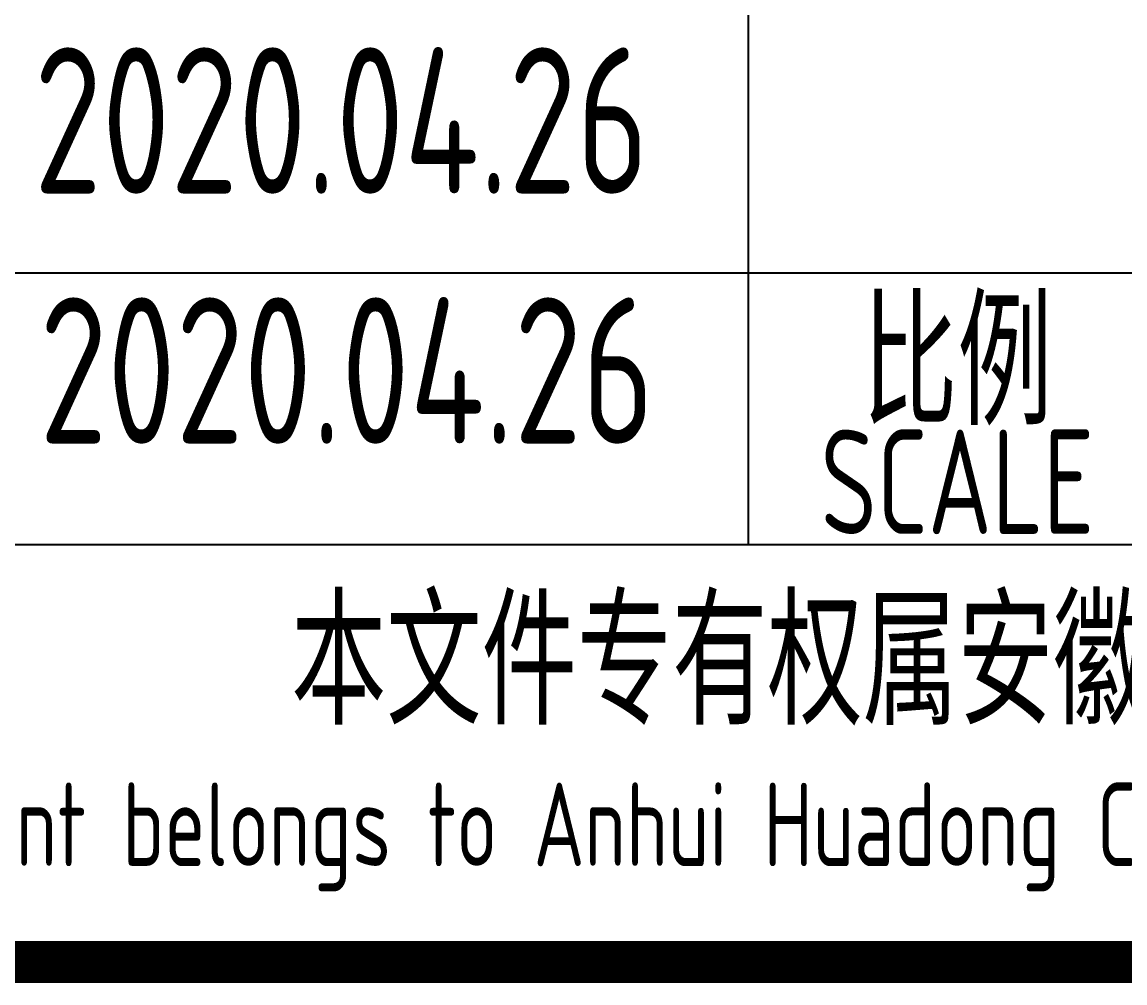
# Model space of a CAD drawing. Extents: x 6250600 to 6678662, y -692028 to -290561.
# Drawn here: x 6305108 to 6307748, y -419674 to -417373 of the extents above; entities that cross this region are included whole.
import ezdxf
from ezdxf.enums import TextEntityAlignment as Align

# ---------------------------------------------------------------- set-up
doc = ezdxf.new("R2010")
doc.units = 0
doc.header["$LTSCALE"] = 1000
doc.header["$MEASUREMENT"] = 0
doc.linetypes.add('2', pattern=[18.5, 12, -3, 0.5, -3])
doc.layers.get('0').update_dxf_attribs({"linetype": 'CONTINUOUS'})
doc.layers.add('PUB_TITLE', color=4, linetype='CONTINUOUS')
doc.styles.add('AHD', font='sceie.shx', dxfattribs={"width": 0.7, "bigfont": 'sceic.shx'})
doc.styles.add('sceie', font='sceie.shx', dxfattribs={"width": 0.7, "bigfont": 'sceic.shx'})

# ---------------------------------------------------------------- blocks, each defined once
blk = doc.blocks.new('qm')
at = {"style": 'sceie', "width": 0.8}
for p in [(-941169.6, -984626.3), (-941208.7, -985276.9), (-941182.6, -985940.5), (-941143.6, -986591.1), (-941130.5, -987189.7)]:
    blk.add_attdef('2020.04.26', text='', height=350, dxfattribs=at).set_placement(p, align=Align.MIDDLE)

msp = doc.modelspace()

# ---------------------------------------------------------------- linework, layer by layer
for p, q in [((6306846.9, -418623.5), (6306846.9, -415373.5)), ((6301346.9, -417973.5), (6319346.9, -417973.5)), ((6301346.9, -418623.5), (6319346.9, -418623.5)), ((6301346.9, -419623.5), (6319346.9, -419623.5))]:
    msp.add_line(p, q)
at = {"layer": 'PUB_TITLE', "color": 4, "const_width": 100}
msp.add_lwpolyline([(6263446.9, -419623.5), (6319346.9, -419623.5), (6319346.9, -379623.5), (6263446.9, -379623.5)], close=True, dxfattribs=at)

# ---------------------------------------------------------------- block references
at = {"color": 4, "linetype": '2'}
ref = msp.add_blockref('qm', (7247015.8, 568983), dxfattribs=at)
ref.add_attrib('2020.04.26', '2020.04.26', dxfattribs={"height": 350, "style": 'sceie', "width": 0.8}).set_placement((6305885.3, -418206.7), align=Align.MIDDLE)
ref.add_attrib('2020.04.26', '2020.04.26', dxfattribs={"height": 350, "style": 'sceie', "width": 0.8}).set_placement((6305872.3, -417608.1), align=Align.MIDDLE)

# ---------------------------------------------------------------- texts
at = {"style": 'AHD', "width": 0.8}
for s, height, p in [('比例', 300, (6307346.9, -418173.5)), ('比例', 300, (6307346.9, -418173.5)), ('SCALE', 250, (6307346.9, -418473.5)), ('SCALE', 250, (6307346.9, -418473.5)), ('本文件专有权属安徽华东化工医药工程有限责任公司所有,未经许可不得复制或转让给第三方', 300, (6310346.9, -418923.5)), ('本文件专有权属安徽华东化工医药工程有限责任公司所有,未经许可不得复制或转让给第三方', 300, (6310346.9, -418923.5)), ('The proprietary right of this document belongs to Anhui Huadong Chemical And Medical Engineering  Co.,Ltd.  and any replication or transfer to the 3rd. side is forbidden without its permission. ', 200, (6310346.9, -419323.5)), ('The proprietary right of this document belongs to Anhui Huadong Chemical And Medical Engineering  Co.,Ltd.  and any replication or transfer to the 3rd. side is forbidden without its permission. ', 200, (6310346.9, -419323.5))]:
    msp.add_text(s, height=height, dxfattribs=at).set_placement(p, align=Align.MIDDLE)

doc.saveas('drawing.dxf')
